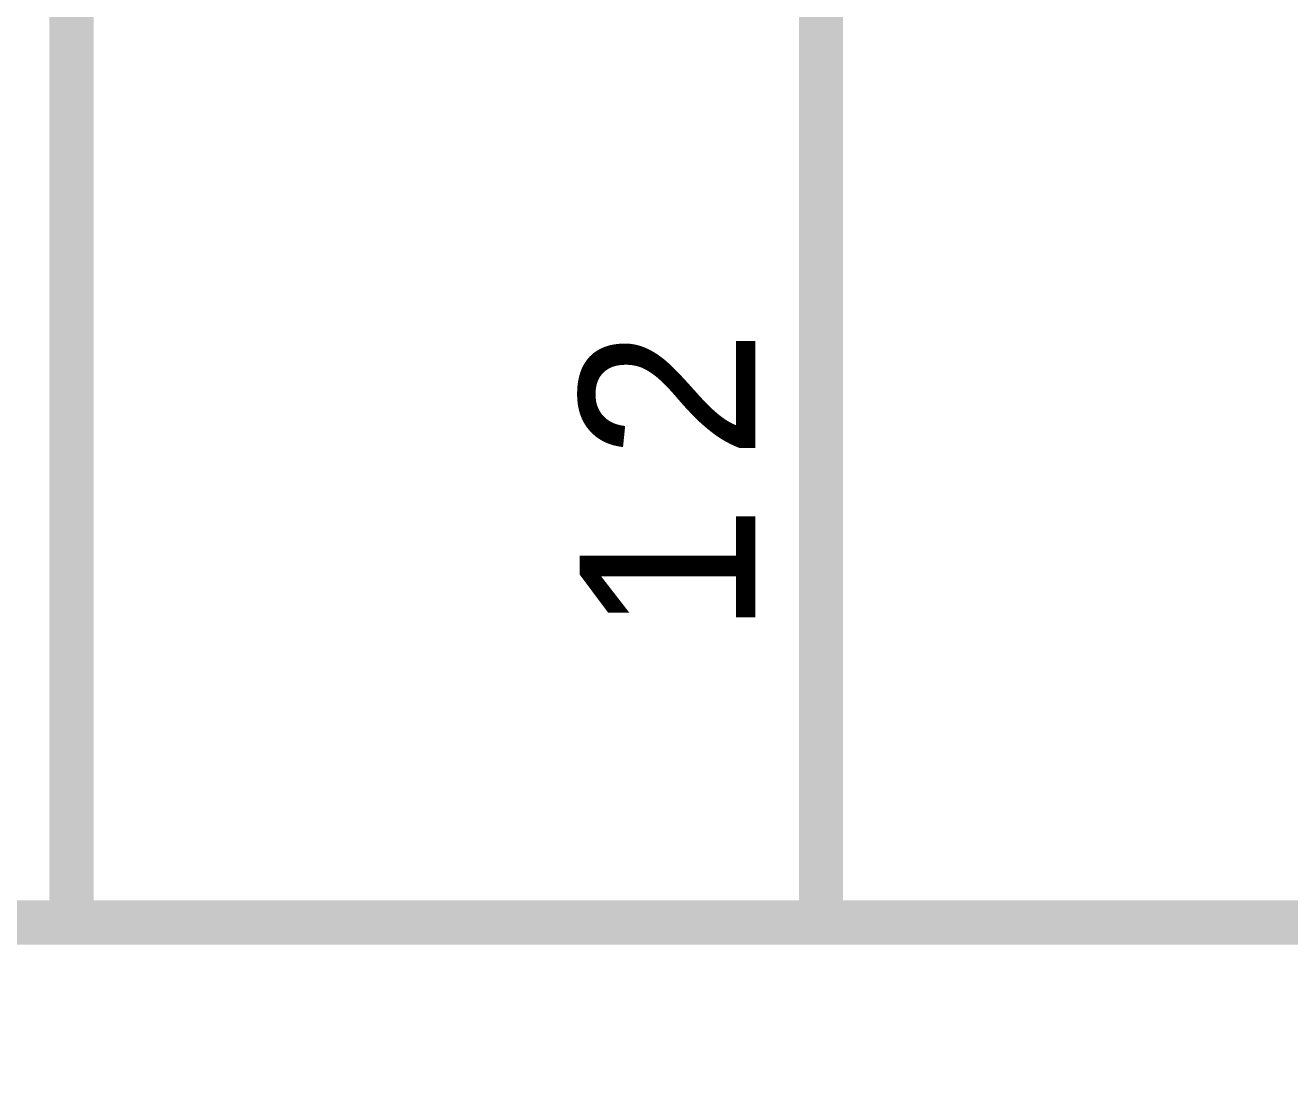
# Model space of a CAD drawing. Header units: inches. Extents: x 0 to 569, y 0 to 432.
# Drawn here: x 55.57 to 64.15, y 72.58 to 79.74 of the extents above; entities that cross this region are included whole.
import ezdxf

# ---------------------------------------------------------------- set-up
doc = ezdxf.new("R2010")
doc.units = ezdxf.units.IN
doc.layers.add('Sheet', color=255, linetype='Continuous')

msp = doc.modelspace()

# ---------------------------------------------------------------- linework, layer by layer
at = {"layer": 'Sheet'}
for points in [[(55.885, 73.6575, 0.2997, 0.2997, 0), (55.885, 81.2726, 0.2997, 0.2997, 0)], [(60.9699, 73.6575, 0.2997, 0.2997, 0), (60.9699, 81.2726, 0.2997, 0.2997, 0)]]:
    msp.add_lwpolyline(points, format="xyseb", dxfattribs=at)
for points in [[(38.1, 73.6575, 0.2997, 0.2997, 0), (134.6274, 73.6575, 0.2997, 0.2997, 0), (134.6274, 40.6301, 0.2997, 0.2997, 0), (38.1, 40.6301, 0.2997, 0.2997, 0), (38.1, 73.6575, 0.2997, 0.2997, 0)], [(38.1, 73.6575, 0.0991, 0.0991, 0), (38.1, 40.6301, 0.0991, 0.0991, 0), (134.6274, 40.6301, 0.0991, 0.0991, 0), (134.6274, 73.6575, 0.0991, 0.0991, 0), (38.1, 73.6575, 0.0991, 0.0991, 0), (38.1, 73.6575, 0.0991, 0.0991, 0)]]:
    msp.add_lwpolyline(points, format="xyseb", close=True, dxfattribs=at)

# ---------------------------------------------------------------- texts
for s, p in [('2', (60.5234, 76.7953)), ('1', (60.5234, 75.6047))]:
    msp.add_text(s, height=1.1906, rotation=90, dxfattribs=at).set_placement(p)

doc.saveas('drawing.dxf')
